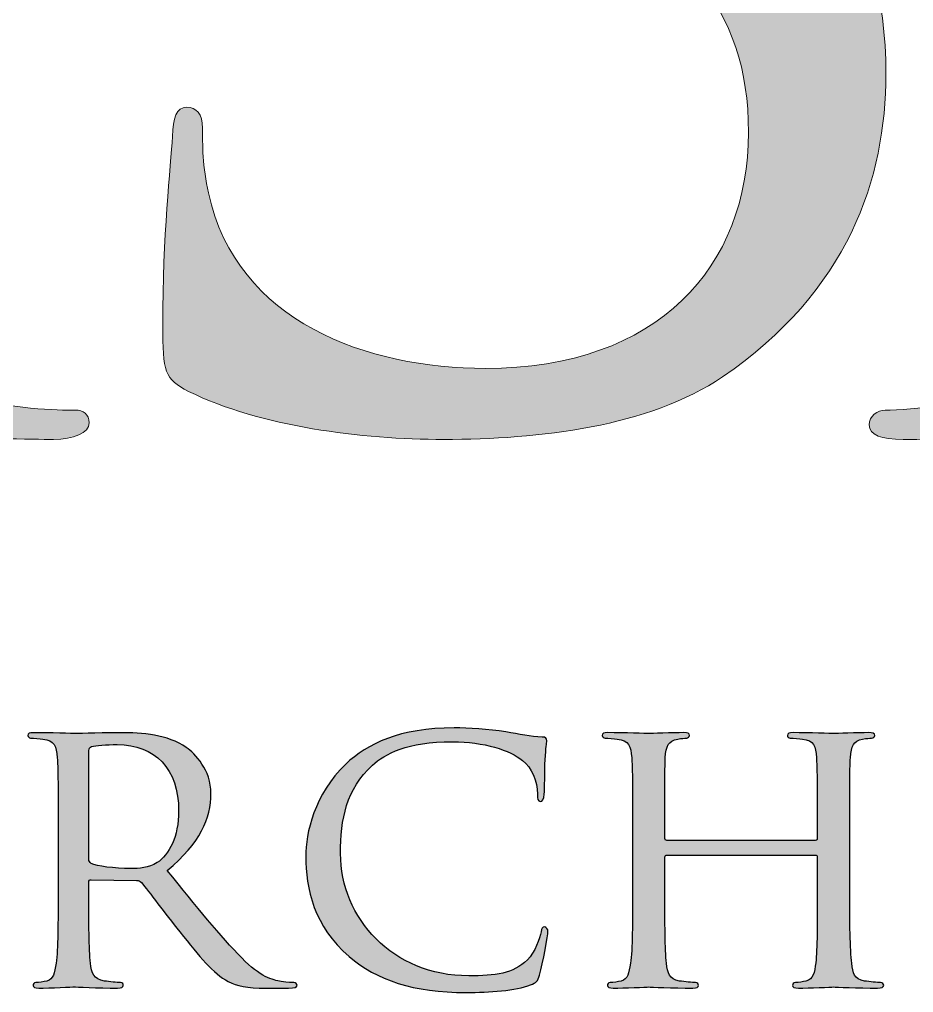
# Model space of a CAD drawing. Header units: feet. Extents: x 0.21 to 4.79, y 0.56 to 1.94.
# Drawn here: x 3.205 to 3.841, y 0.558 to 1.25 of the extents above; entities that cross this region are included whole.
import ezdxf

# ---------------------------------------------------------------- set-up
doc = ezdxf.new("R2010")
doc.units = ezdxf.units.FT
doc.header["$MEASUREMENT"] = 0
doc.layers.add('Layer 2', color=7, linetype='Continuous')

# ---------------------------------------------------------------- blocks, each defined once
blk = doc.blocks.new('*U3')
at = {"true_color": 0xffffff}
h = blk.add_hatch(color=7, dxfattribs=at)
h.dxf.hatch_style = 2
edge = h.paths.add_edge_path()
edge.add_spline(control_points=[(3.32557, 0.98547), (3.30859, 0.99441), (3.30718, 0.99882), (3.30718, 1.033), (3.30718, 1.09538), (3.31285, 1.14592), (3.31426, 1.16668), (3.31426, 1.18009), (3.31706, 1.18751), (3.32416, 1.18751), (3.33124, 1.18751), (3.3355, 1.18307), (3.3355, 1.17262), (3.3355, 1.16226), (3.3355, 1.14442), (3.33979, 1.12659), (3.35962, 1.03452), (3.45315, 1.0018), (3.53678, 1.0018), (3.66012, 1.0018), (3.7239, 1.07462), (3.7239, 1.16968), (3.7239, 1.26029), (3.67715, 1.30339), (3.56657, 1.38957), (3.56657, 1.38957), (3.50986, 1.43411), (3.50986, 1.43411), (3.37519, 1.53958), (3.33124, 1.61682), (3.33124, 1.70449), (3.33124, 1.85301), (3.44322, 1.94217), (3.60769, 1.94217), (3.65731, 1.94217), (3.70692, 1.93475), (3.73668, 1.9273), (3.76077, 1.92135), (3.77068, 1.92135), (3.7806, 1.92135), (3.79053, 1.92135), (3.79337, 1.91988), (3.79337, 1.91246), (3.79337, 1.90652), (3.78771, 1.86492), (3.78771, 1.77877), (3.78771, 1.75943), (3.7863, 1.75052), (3.77778, 1.75052), (3.76929, 1.75052), (3.76788, 1.75644), (3.76644, 1.76686), (3.76506, 1.78172), (3.7551, 1.8159), (3.74799, 1.82928), (3.73953, 1.84412), (3.69841, 1.89164), (3.58645, 1.89164), (3.4957, 1.89164), (3.42056, 1.84412), (3.42056, 1.75499), (3.42056, 1.67475), (3.45886, 1.62873), (3.58217, 1.54104), (3.58217, 1.54104), (3.61762, 1.5158), (3.61762, 1.5158), (3.76929, 1.40739), (3.82172, 1.3197), (3.82172, 1.21128), (3.82172, 1.13703), (3.79481, 1.05679), (3.7055, 0.99582), (3.65304, 0.96025), (3.57506, 0.95129), (3.50705, 0.95129), (3.44892, 0.95129), (3.37665, 0.96025), (3.32557, 0.98547)], knot_values=[0, 0, 0, 0, 1, 1, 1, 2, 2, 2, 3, 3, 3, 4, 4, 4, 5, 5, 5, 6, 6, 6, 7, 7, 7, 8, 8, 8, 9, 9, 9, 10, 10, 10, 11, 11, 11, 12, 12, 12, 13, 13, 13, 14, 14, 14, 15, 15, 15, 16, 16, 16, 17, 17, 17, 18, 18, 18, 19, 19, 19, 20, 20, 20, 21, 21, 21, 22, 22, 22, 23, 23, 23, 24, 24, 24, 25, 25, 25, 26, 26, 26, 26], degree=3, periodic=0)
h = blk.add_hatch(color=7, dxfattribs=at)
h.dxf.hatch_style = 2
edge = h.paths.add_edge_path()
edge.add_spline(control_points=[(3.10045, 1.11475), (3.10471, 1.07019), (3.1132, 1.00183), (3.16425, 0.98404), (3.19968, 0.97213), (3.23227, 0.97213), (3.24504, 0.97213), (3.25071, 0.97213), (3.25496, 0.96916), (3.25496, 0.9632), (3.25496, 0.9558), (3.24362, 0.95129), (3.22947, 0.95129), (3.20109, 0.95129), (3.06215, 0.95428), (3.01682, 0.95878), (2.98706, 0.96175), (2.98138, 0.96617), (2.98138, 0.97213), (2.98138, 0.97658), (2.98424, 0.98105), (2.9899, 0.9825), (2.99699, 0.98404), (2.99837, 1.00332), (2.99554, 1.02711), (2.99554, 1.02711), (2.93601, 1.66588), (2.93601, 1.66588), (2.93601, 1.66588), (2.93319, 1.66588), (2.93319, 1.66588), (2.93319, 1.66588), (2.63266, 1.02116), (2.63266, 1.02116), (2.60715, 0.96617), (2.60007, 0.95428), (2.58876, 0.95428), (2.57737, 0.95428), (2.57028, 0.96617), (2.5462, 1.01225), (2.51359, 1.07462), (2.43137, 1.23656), (2.4002, 1.30489), (2.36332, 1.38513), (2.26272, 1.59756), (2.24141, 1.64951), (2.24141, 1.64951), (2.23576, 1.64951), (2.23576, 1.64951), (2.23576, 1.64951), (2.18758, 1.07908), (2.18758, 1.07908), (2.18617, 1.05976), (2.18617, 1.036), (2.18617, 1.01522), (2.18617, 0.99588), (2.19751, 0.98404), (2.21592, 0.97953), (2.23717, 0.97362), (2.25563, 0.97213), (2.26413, 0.97213), (2.26834, 0.97213), (2.27403, 0.96768), (2.27403, 0.9632), (2.27403, 0.95428), (2.26552, 0.95129), (2.25137, 0.95129), (2.20459, 0.95129), (2.14505, 0.9558), (2.13512, 0.9558), (2.12378, 0.9558), (2.06425, 0.95129), (2.03023, 0.95129), (2.01747, 0.95129), (2.00895, 0.95428), (2.00895, 0.9632), (2.00895, 0.96768), (2.01465, 0.97213), (2.02174, 0.97213), (2.03163, 0.97213), (2.04015, 0.97362), (2.05857, 0.97658), (2.09969, 0.98404), (2.1011, 1.03007), (2.10677, 1.07762), (2.10677, 1.07762), (2.19751, 1.90206), (2.19751, 1.90206), (2.19895, 1.91543), (2.20459, 1.92436), (2.21164, 1.92436), (2.22019, 1.92436), (2.23012, 1.91991), (2.23717, 1.90504), (2.23717, 1.90504), (2.61424, 1.1207), (2.61424, 1.1207), (2.61424, 1.1207), (2.97713, 1.90356), (2.97713, 1.90356), (2.98283, 1.91543), (2.9885, 1.92436), (2.99699, 1.92436), (3.00548, 1.92436), (3.01259, 1.91397), (3.01542, 1.8902), (3.01542, 1.8902), (3.10045, 1.11475), (3.10045, 1.11475)], knot_values=[0, 0, 0, 0, 1, 1, 1, 2, 2, 2, 3, 3, 3, 4, 4, 4, 5, 5, 5, 6, 6, 6, 7, 7, 7, 8, 8, 8, 9, 9, 9, 10, 10, 10, 11, 11, 11, 12, 12, 12, 13, 13, 13, 14, 14, 14, 15, 15, 15, 16, 16, 16, 17, 17, 17, 18, 18, 18, 19, 19, 19, 20, 20, 20, 21, 21, 21, 22, 22, 22, 23, 23, 23, 24, 24, 24, 25, 25, 25, 26, 26, 26, 27, 27, 27, 28, 28, 28, 29, 29, 29, 30, 30, 30, 31, 31, 31, 32, 32, 32, 33, 33, 33, 34, 34, 34, 35, 35, 35, 36, 36, 36, 36], degree=3, periodic=0)
h = blk.add_hatch(color=7, dxfattribs=at)
h.dxf.hatch_style = 2
edge = h.paths.add_edge_path()
edge.add_spline(control_points=[(4.25636, 1.88131), (4.27197, 1.92287), (4.27766, 1.9303), (4.28616, 1.9303), (4.2989, 1.9303), (4.30315, 1.91247), (4.31592, 1.88425), (4.3386, 1.83078), (4.53845, 1.30934), (4.61502, 1.11774), (4.66037, 1.00483), (4.69439, 0.98846), (4.72133, 0.97953), (4.73973, 0.97359), (4.75819, 0.97213), (4.77094, 0.97213), (4.77802, 0.97213), (4.78654, 0.96916), (4.78654, 0.96174), (4.78654, 0.95428), (4.77235, 0.95129), (4.75819, 0.95129), (4.73973, 0.95129), (4.64764, 0.95129), (4.56113, 0.95428), (4.53703, 0.9558), (4.5172, 0.9558), (4.5172, 0.9632), (4.5172, 0.96916), (4.52005, 0.96916), (4.52572, 0.97213), (4.5328, 0.97511), (4.54557, 0.98549), (4.53703, 1.00629), (4.53703, 1.00629), (4.42508, 1.29598), (4.42508, 1.29598), (4.42225, 1.30192), (4.42079, 1.30339), (4.41374, 1.30339), (4.41374, 1.30339), (4.12598, 1.30339), (4.12598, 1.30339), (4.12031, 1.30339), (4.11605, 1.30042), (4.11317, 1.293), (4.11317, 1.293), (4.04236, 1.09097), (4.04236, 1.09097), (4.03098, 1.05976), (4.02393, 1.02859), (4.02393, 1.00629), (4.02393, 0.98104), (4.04517, 0.97213), (4.06645, 0.97213), (4.06645, 0.97213), (4.07777, 0.97213), (4.07777, 0.97213), (4.0877, 0.97213), (4.09052, 0.96767), (4.09052, 0.96174), (4.09052, 0.95428), (4.08342, 0.95129), (4.07213, 0.95129), (4.04236, 0.95129), (3.9743, 0.9558), (3.96012, 0.9558), (3.94737, 0.9558), (3.88501, 0.95129), (3.83396, 0.95129), (3.81839, 0.95129), (3.80987, 0.95428), (3.80987, 0.96174), (3.80987, 0.96767), (3.81554, 0.97213), (3.82121, 0.97213), (3.82972, 0.97213), (3.84814, 0.97359), (3.85807, 0.97511), (3.91477, 0.9825), (3.93886, 1.02713), (3.96292, 1.09097), (3.96292, 1.09097), (4.25636, 1.88131), (4.25636, 1.88131)], knot_values=[0, 0, 0, 0, 1, 1, 1, 2, 2, 2, 3, 3, 3, 4, 4, 4, 5, 5, 5, 6, 6, 6, 7, 7, 7, 8, 8, 8, 9, 9, 9, 10, 10, 10, 11, 11, 11, 12, 12, 12, 13, 13, 13, 14, 14, 14, 15, 15, 15, 16, 16, 16, 17, 17, 17, 18, 18, 18, 19, 19, 19, 20, 20, 20, 21, 21, 21, 22, 22, 22, 23, 23, 23, 24, 24, 24, 25, 25, 25, 26, 26, 26, 27, 27, 27, 28, 28, 28, 28], degree=3, periodic=0)
edge = h.paths.add_edge_path()
edge.add_spline(control_points=[(4.39529, 1.3554), (4.40097, 1.3554), (4.40097, 1.35838), (4.39955, 1.36432), (4.39955, 1.36432), (4.27623, 1.71045), (4.27623, 1.71045), (4.26913, 1.72975), (4.26203, 1.72975), (4.25496, 1.71045), (4.25496, 1.71045), (4.13871, 1.36432), (4.13871, 1.36432), (4.13729, 1.35838), (4.13871, 1.3554), (4.14296, 1.3554), (4.14296, 1.3554), (4.39529, 1.3554), (4.39529, 1.3554)], knot_values=[0, 0, 0, 0, 1, 1, 1, 2, 2, 2, 3, 3, 3, 4, 4, 4, 5, 5, 5, 6, 6, 6, 6], degree=3, periodic=0)
h = blk.add_hatch(color=7, dxfattribs=at)
h.dxf.hatch_style = 2
edge = h.paths.add_edge_path()
edge.add_spline(control_points=[(3.23277, 0.67318), (3.23277, 0.71048), (3.23277, 0.71727), (3.23221, 0.72488), (3.23163, 0.73309), (3.2302, 0.73705), (3.22186, 0.73816), (3.21985, 0.73844), (3.21554, 0.73874), (3.21322, 0.73874), (3.21235, 0.73874), (3.21121, 0.73987), (3.21121, 0.74074), (3.21121, 0.74212), (3.21235, 0.74269), (3.21524, 0.74269), (3.22675, 0.74269), (3.24373, 0.74212), (3.24514, 0.74212), (3.24775, 0.74212), (3.26903, 0.74269), (3.2768, 0.74269), (3.29291, 0.74269), (3.31074, 0.74128), (3.32397, 0.73223), (3.3303, 0.72772), (3.34152, 0.71613), (3.34152, 0.69945), (3.34152, 0.68165), (3.33404, 0.6644), (3.31047, 0.64463), (3.33116, 0.61921), (3.34871, 0.59741), (3.36339, 0.58244), (3.3769, 0.56886), (3.38525, 0.56661), (3.39157, 0.5658), (3.39648, 0.56491), (3.39906, 0.56491), (3.4005, 0.56491), (3.40194, 0.56491), (3.40279, 0.56379), (3.40279, 0.56295), (3.40279, 0.56152), (3.40137, 0.56097), (3.39676, 0.56097), (3.39676, 0.56097), (3.38094, 0.56097), (3.38094, 0.56097), (3.36654, 0.56097), (3.36023, 0.56238), (3.35388, 0.5658), (3.34296, 0.57141), (3.33375, 0.58301), (3.31936, 0.6011), (3.30873, 0.61409), (3.2975, 0.62965), (3.29205, 0.63614), (3.29089, 0.63727), (3.29031, 0.63756), (3.2886, 0.63756), (3.2886, 0.63756), (3.25638, 0.63812), (3.25638, 0.63812), (3.25521, 0.63812), (3.25464, 0.63756), (3.25464, 0.63614), (3.25464, 0.63614), (3.25464, 0.63049), (3.25464, 0.63049), (3.25464, 0.6073), (3.25464, 0.58866), (3.25578, 0.57879), (3.25666, 0.57171), (3.25808, 0.56719), (3.26586, 0.56604), (3.26931, 0.56548), (3.27479, 0.56491), (3.27707, 0.56491), (3.27881, 0.56491), (3.27911, 0.56379), (3.27911, 0.56295), (3.27911, 0.56183), (3.27794, 0.56097), (3.27507, 0.56097), (3.26124, 0.56097), (3.24514, 0.56183), (3.24401, 0.56183), (3.24373, 0.56183), (3.22675, 0.56097), (3.21897, 0.56097), (3.21636, 0.56097), (3.21495, 0.56152), (3.21495, 0.56295), (3.21495, 0.56379), (3.21554, 0.56491), (3.21693, 0.56491), (3.21927, 0.56491), (3.22244, 0.56548), (3.22473, 0.56604), (3.22961, 0.56719), (3.2302, 0.57171), (3.23134, 0.57879), (3.23277, 0.58866), (3.23277, 0.6076), (3.23277, 0.63078), (3.23277, 0.63078), (3.23277, 0.67318), (3.23277, 0.67318)], knot_values=[0, 0, 0, 0, 1, 1, 1, 2, 2, 2, 3, 3, 3, 4, 4, 4, 5, 5, 5, 6, 6, 6, 7, 7, 7, 8, 8, 8, 9, 9, 9, 10, 10, 10, 11, 11, 11, 12, 12, 12, 13, 13, 13, 14, 14, 14, 15, 15, 15, 16, 16, 16, 17, 17, 17, 18, 18, 18, 19, 19, 19, 20, 20, 20, 21, 21, 21, 22, 22, 22, 23, 23, 23, 24, 24, 24, 25, 25, 25, 26, 26, 26, 27, 27, 27, 28, 28, 28, 29, 29, 29, 30, 30, 30, 31, 31, 31, 32, 32, 32, 33, 33, 33, 34, 34, 34, 35, 35, 35, 36, 36, 36, 36], degree=3, periodic=0)
edge = h.paths.add_edge_path()
edge.add_spline(control_points=[(3.25464, 0.65281), (3.25464, 0.65138), (3.25521, 0.65055), (3.25638, 0.64973), (3.26009, 0.64773), (3.27306, 0.64604), (3.28427, 0.64604), (3.29031, 0.64604), (3.29723, 0.64633), (3.30328, 0.65027), (3.31189, 0.65591), (3.31852, 0.66863), (3.31852, 0.68701), (3.31852, 0.71697), (3.30182, 0.73423), (3.27479, 0.73423), (3.26729, 0.73423), (3.25925, 0.73336), (3.25666, 0.7328), (3.25551, 0.73223), (3.25464, 0.73138), (3.25464, 0.72997), (3.25464, 0.72997), (3.25464, 0.65281), (3.25464, 0.65281)], knot_values=[0, 0, 0, 0, 1, 1, 1, 2, 2, 2, 3, 3, 3, 4, 4, 4, 5, 5, 5, 6, 6, 6, 7, 7, 7, 8, 8, 8, 8], degree=3, periodic=0)
h = blk.add_hatch(color=7, dxfattribs=at)
h.dxf.hatch_style = 2
edge = h.paths.add_edge_path()
edge.add_spline(control_points=[(3.43975, 0.58359), (3.415, 0.60448), (3.40895, 0.6319), (3.40895, 0.6548), (3.40895, 0.67091), (3.415, 0.69888), (3.43743, 0.72036), (3.45268, 0.73477), (3.47571, 0.74609), (3.51453, 0.74609), (3.5246, 0.74609), (3.53898, 0.74524), (3.55135, 0.74327), (3.56087, 0.74156), (3.5689, 0.73987), (3.57724, 0.73958), (3.57983, 0.73958), (3.5804, 0.73846), (3.5804, 0.73705), (3.5804, 0.73507), (3.57983, 0.73225), (3.57926, 0.72347), (3.57898, 0.71556), (3.57898, 0.70227), (3.57869, 0.69888), (3.5784, 0.69522), (3.57724, 0.69379), (3.57579, 0.69379), (3.57408, 0.69379), (3.5738, 0.69549), (3.5738, 0.69888), (3.5738, 0.70824), (3.56977, 0.71781), (3.56315, 0.72291), (3.55423, 0.73027), (3.53582, 0.73621), (3.51337, 0.73621), (3.48087, 0.73621), (3.46533, 0.72772), (3.45643, 0.71952), (3.43772, 0.70257), (3.4337, 0.68108), (3.4337, 0.65677), (3.4337, 0.61072), (3.47081, 0.56973), (3.52489, 0.56973), (3.54386, 0.56973), (3.55653, 0.57114), (3.5666, 0.58104), (3.57208, 0.5864), (3.57552, 0.59658), (3.57636, 0.6011), (3.57696, 0.60364), (3.57724, 0.60448), (3.57898, 0.60448), (3.58013, 0.60448), (3.58127, 0.60277), (3.58127, 0.6011), (3.58127, 0.59941), (3.57781, 0.57849), (3.57522, 0.57027), (3.5738, 0.56577), (3.57322, 0.56491), (3.5689, 0.56322), (3.55857, 0.55926), (3.53958, 0.55785), (3.52317, 0.55785), (3.48517, 0.55785), (3.45958, 0.56661), (3.43975, 0.58359)], knot_values=[0, 0, 0, 0, 1, 1, 1, 2, 2, 2, 3, 3, 3, 4, 4, 4, 5, 5, 5, 6, 6, 6, 7, 7, 7, 8, 8, 8, 9, 9, 9, 10, 10, 10, 11, 11, 11, 12, 12, 12, 13, 13, 13, 14, 14, 14, 15, 15, 15, 16, 16, 16, 17, 17, 17, 18, 18, 18, 19, 19, 19, 20, 20, 20, 21, 21, 21, 22, 22, 22, 23, 23, 23, 23], degree=3, periodic=0)
h = blk.add_hatch(color=7, dxfattribs=at)
h.dxf.hatch_style = 2
edge = h.paths.add_edge_path()
edge.add_spline(control_points=[(3.79591, 0.63076), (3.79591, 0.6076), (3.79621, 0.58866), (3.79736, 0.57876), (3.79823, 0.57171), (3.7988, 0.56719), (3.80656, 0.56604), (3.81, 0.56548), (3.81576, 0.56491), (3.81778, 0.56491), (3.8195, 0.56491), (3.8201, 0.56378), (3.8201, 0.56295), (3.8201, 0.56181), (3.81866, 0.56097), (3.81576, 0.56097), (3.80196, 0.56097), (3.78583, 0.56181), (3.7844, 0.56181), (3.78324, 0.56181), (3.76685, 0.56097), (3.75939, 0.56097), (3.75651, 0.56097), (3.75534, 0.56154), (3.75534, 0.56295), (3.75534, 0.56378), (3.75594, 0.56491), (3.75737, 0.56491), (3.75968, 0.56491), (3.76253, 0.56548), (3.76484, 0.56604), (3.77002, 0.56719), (3.7709, 0.57198), (3.77176, 0.57906), (3.77289, 0.58895), (3.77289, 0.60703), (3.77289, 0.63022), (3.77289, 0.63022), (3.77289, 0.65423), (3.77289, 0.65423), (3.77289, 0.65537), (3.77232, 0.65564), (3.77146, 0.65564), (3.77146, 0.65564), (3.66589, 0.65564), (3.66589, 0.65564), (3.66504, 0.65564), (3.66444, 0.65537), (3.66444, 0.65423), (3.66444, 0.65423), (3.66444, 0.63022), (3.66444, 0.63022), (3.66444, 0.60703), (3.66444, 0.58866), (3.66561, 0.57876), (3.66646, 0.57171), (3.66734, 0.56719), (3.67479, 0.56604), (3.67855, 0.56548), (3.68401, 0.56491), (3.68631, 0.56491), (3.68774, 0.56491), (3.68833, 0.56378), (3.68833, 0.56295), (3.68833, 0.56181), (3.68717, 0.56097), (3.68431, 0.56097), (3.67019, 0.56097), (3.65409, 0.56181), (3.65294, 0.56181), (3.6515, 0.56181), (3.63539, 0.56097), (3.62762, 0.56097), (3.62503, 0.56097), (3.6236, 0.56154), (3.6236, 0.56295), (3.6236, 0.56378), (3.62419, 0.56491), (3.6256, 0.56491), (3.6279, 0.56491), (3.63108, 0.56548), (3.63338, 0.56604), (3.63827, 0.56719), (3.63883, 0.57171), (3.64, 0.57876), (3.64144, 0.58866), (3.64144, 0.6076), (3.64144, 0.63076), (3.64144, 0.63076), (3.64144, 0.67318), (3.64144, 0.67318), (3.64144, 0.71048), (3.64144, 0.71724), (3.64084, 0.72489), (3.64029, 0.73309), (3.63883, 0.73705), (3.63049, 0.73816), (3.6285, 0.73846), (3.62419, 0.73873), (3.62187, 0.73873), (3.62101, 0.73873), (3.61985, 0.73987), (3.61985, 0.74074), (3.61985, 0.74212), (3.62101, 0.7427), (3.62389, 0.7427), (3.63539, 0.7427), (3.6515, 0.74212), (3.65294, 0.74212), (3.65409, 0.74212), (3.67019, 0.7427), (3.67798, 0.7427), (3.68085, 0.7427), (3.68199, 0.74212), (3.68199, 0.74074), (3.68199, 0.73987), (3.68085, 0.73873), (3.67997, 0.73873), (3.67828, 0.73873), (3.67654, 0.73873), (3.67367, 0.73816), (3.66675, 0.73675), (3.66531, 0.73336), (3.66473, 0.72489), (3.66444, 0.71724), (3.66444, 0.70991), (3.66444, 0.67259), (3.66444, 0.67259), (3.66444, 0.66751), (3.66444, 0.66751), (3.66444, 0.66611), (3.66504, 0.66611), (3.66589, 0.66611), (3.66589, 0.66611), (3.77146, 0.66611), (3.77146, 0.66611), (3.77232, 0.66611), (3.77289, 0.66611), (3.77289, 0.66751), (3.77289, 0.66751), (3.77289, 0.67259), (3.77289, 0.67259), (3.77289, 0.70991), (3.77261, 0.71724), (3.77232, 0.72489), (3.77176, 0.73309), (3.77059, 0.73705), (3.76226, 0.73816), (3.76025, 0.73846), (3.75594, 0.73873), (3.75361, 0.73873), (3.75248, 0.73873), (3.7516, 0.73987), (3.7516, 0.74074), (3.7516, 0.74212), (3.75275, 0.7427), (3.75564, 0.7427), (3.76685, 0.7427), (3.78324, 0.74212), (3.7844, 0.74212), (3.78583, 0.74212), (3.80196, 0.7427), (3.80943, 0.7427), (3.81231, 0.7427), (3.81375, 0.74212), (3.81375, 0.74074), (3.81375, 0.73987), (3.81261, 0.73873), (3.81144, 0.73873), (3.80971, 0.73873), (3.8083, 0.73873), (3.80511, 0.73816), (3.7985, 0.73675), (3.79707, 0.73336), (3.79647, 0.72489), (3.79591, 0.71724), (3.79591, 0.71048), (3.79591, 0.67318), (3.79591, 0.67318), (3.79591, 0.63076), (3.79591, 0.63076)], knot_values=[0, 0, 0, 0, 1, 1, 1, 2, 2, 2, 3, 3, 3, 4, 4, 4, 5, 5, 5, 6, 6, 6, 7, 7, 7, 8, 8, 8, 9, 9, 9, 10, 10, 10, 11, 11, 11, 12, 12, 12, 13, 13, 13, 14, 14, 14, 15, 15, 15, 16, 16, 16, 17, 17, 17, 18, 18, 18, 19, 19, 19, 20, 20, 20, 21, 21, 21, 22, 22, 22, 23, 23, 23, 24, 24, 24, 25, 25, 25, 26, 26, 26, 27, 27, 27, 28, 28, 28, 29, 29, 29, 30, 30, 30, 31, 31, 31, 32, 32, 32, 33, 33, 33, 34, 34, 34, 35, 35, 35, 36, 36, 36, 37, 37, 37, 38, 38, 38, 39, 39, 39, 40, 40, 40, 41, 41, 41, 42, 42, 42, 43, 43, 43, 44, 44, 44, 45, 45, 45, 46, 46, 46, 47, 47, 47, 48, 48, 48, 49, 49, 49, 50, 50, 50, 51, 51, 51, 52, 52, 52, 53, 53, 53, 54, 54, 54, 55, 55, 55, 56, 56, 56, 57, 57, 57, 58, 58, 58, 59, 59, 59, 60, 60, 60, 60], degree=3, periodic=0)
at = {"lineweight": 0}
for points, knots in [([(3.32557, 0.98547), (3.30859, 0.99441), (3.30718, 0.99882), (3.30718, 1.033), (3.30718, 1.09538), (3.31285, 1.14592), (3.31426, 1.16668), (3.31426, 1.18009), (3.31706, 1.18751), (3.32416, 1.18751), (3.33124, 1.18751), (3.3355, 1.18307), (3.3355, 1.17262), (3.3355, 1.16226), (3.3355, 1.14442), (3.33979, 1.12659), (3.35962, 1.03452), (3.45315, 1.0018), (3.53678, 1.0018), (3.66012, 1.0018), (3.7239, 1.07462), (3.7239, 1.16968), (3.7239, 1.26029), (3.67715, 1.30339), (3.56657, 1.38957), (3.56657, 1.38957), (3.50986, 1.43411), (3.50986, 1.43411), (3.37519, 1.53958), (3.33124, 1.61682), (3.33124, 1.70449), (3.33124, 1.85301), (3.44322, 1.94217), (3.60769, 1.94217), (3.65731, 1.94217), (3.70692, 1.93475), (3.73668, 1.9273), (3.76077, 1.92135), (3.77068, 1.92135), (3.7806, 1.92135), (3.79053, 1.92135), (3.79337, 1.91988), (3.79337, 1.91246), (3.79337, 1.90652), (3.78771, 1.86492), (3.78771, 1.77877), (3.78771, 1.75943), (3.7863, 1.75052), (3.77778, 1.75052), (3.76929, 1.75052), (3.76788, 1.75644), (3.76644, 1.76686), (3.76506, 1.78172), (3.7551, 1.8159), (3.74799, 1.82928), (3.73953, 1.84412), (3.69841, 1.89164), (3.58645, 1.89164), (3.4957, 1.89164), (3.42056, 1.84412), (3.42056, 1.75499), (3.42056, 1.67475), (3.45886, 1.62873), (3.58217, 1.54104), (3.58217, 1.54104), (3.61762, 1.5158), (3.61762, 1.5158), (3.76929, 1.40739), (3.82172, 1.3197), (3.82172, 1.21128), (3.82172, 1.13703), (3.79481, 1.05679), (3.7055, 0.99582), (3.65304, 0.96025), (3.57506, 0.95129), (3.50705, 0.95129), (3.44892, 0.95129), (3.37665, 0.96025), (3.32557, 0.98547)], [0, 0, 0, 0, 1, 1, 1, 2, 2, 2, 3, 3, 3, 4, 4, 4, 5, 5, 5, 6, 6, 6, 7, 7, 7, 8, 8, 8, 9, 9, 9, 10, 10, 10, 11, 11, 11, 12, 12, 12, 13, 13, 13, 14, 14, 14, 15, 15, 15, 16, 16, 16, 17, 17, 17, 18, 18, 18, 19, 19, 19, 20, 20, 20, 21, 21, 21, 22, 22, 22, 23, 23, 23, 24, 24, 24, 25, 25, 25, 26, 26, 26, 26]), ([(3.10045, 1.11475), (3.10471, 1.07019), (3.1132, 1.00183), (3.16425, 0.98404), (3.19968, 0.97213), (3.23227, 0.97213), (3.24504, 0.97213), (3.25071, 0.97213), (3.25496, 0.96916), (3.25496, 0.9632), (3.25496, 0.9558), (3.24362, 0.95129), (3.22947, 0.95129), (3.20109, 0.95129), (3.06215, 0.95428), (3.01682, 0.95878), (2.98706, 0.96175), (2.98138, 0.96617), (2.98138, 0.97213), (2.98138, 0.97658), (2.98424, 0.98105), (2.9899, 0.9825), (2.99699, 0.98404), (2.99837, 1.00332), (2.99554, 1.02711), (2.99554, 1.02711), (2.93601, 1.66588), (2.93601, 1.66588), (2.93601, 1.66588), (2.93319, 1.66588), (2.93319, 1.66588), (2.93319, 1.66588), (2.63266, 1.02116), (2.63266, 1.02116), (2.60715, 0.96617), (2.60007, 0.95428), (2.58876, 0.95428), (2.57737, 0.95428), (2.57028, 0.96617), (2.5462, 1.01225), (2.51359, 1.07462), (2.43137, 1.23656), (2.4002, 1.30489), (2.36332, 1.38513), (2.26272, 1.59756), (2.24141, 1.64951), (2.24141, 1.64951), (2.23576, 1.64951), (2.23576, 1.64951), (2.23576, 1.64951), (2.18758, 1.07908), (2.18758, 1.07908), (2.18617, 1.05976), (2.18617, 1.036), (2.18617, 1.01522), (2.18617, 0.99588), (2.19751, 0.98404), (2.21592, 0.97953), (2.23717, 0.97362), (2.25563, 0.97213), (2.26413, 0.97213), (2.26834, 0.97213), (2.27403, 0.96768), (2.27403, 0.9632), (2.27403, 0.95428), (2.26552, 0.95129), (2.25137, 0.95129), (2.20459, 0.95129), (2.14505, 0.9558), (2.13512, 0.9558), (2.12378, 0.9558), (2.06425, 0.95129), (2.03023, 0.95129), (2.01747, 0.95129), (2.00895, 0.95428), (2.00895, 0.9632), (2.00895, 0.96768), (2.01465, 0.97213), (2.02174, 0.97213), (2.03163, 0.97213), (2.04015, 0.97362), (2.05857, 0.97658), (2.09969, 0.98404), (2.1011, 1.03007), (2.10677, 1.07762), (2.10677, 1.07762), (2.19751, 1.90206), (2.19751, 1.90206), (2.19895, 1.91543), (2.20459, 1.92436), (2.21164, 1.92436), (2.22019, 1.92436), (2.23012, 1.91991), (2.23717, 1.90504), (2.23717, 1.90504), (2.61424, 1.1207), (2.61424, 1.1207), (2.61424, 1.1207), (2.97713, 1.90356), (2.97713, 1.90356), (2.98283, 1.91543), (2.9885, 1.92436), (2.99699, 1.92436), (3.00548, 1.92436), (3.01259, 1.91397), (3.01542, 1.8902), (3.01542, 1.8902), (3.10045, 1.11475), (3.10045, 1.11475)], [0, 0, 0, 0, 1, 1, 1, 2, 2, 2, 3, 3, 3, 4, 4, 4, 5, 5, 5, 6, 6, 6, 7, 7, 7, 8, 8, 8, 9, 9, 9, 10, 10, 10, 11, 11, 11, 12, 12, 12, 13, 13, 13, 14, 14, 14, 15, 15, 15, 16, 16, 16, 17, 17, 17, 18, 18, 18, 19, 19, 19, 20, 20, 20, 21, 21, 21, 22, 22, 22, 23, 23, 23, 24, 24, 24, 25, 25, 25, 26, 26, 26, 27, 27, 27, 28, 28, 28, 29, 29, 29, 30, 30, 30, 31, 31, 31, 32, 32, 32, 33, 33, 33, 34, 34, 34, 35, 35, 35, 36, 36, 36, 36]), ([(4.25636, 1.88131), (4.27197, 1.92287), (4.27766, 1.9303), (4.28616, 1.9303), (4.2989, 1.9303), (4.30315, 1.91247), (4.31592, 1.88425), (4.3386, 1.83078), (4.53845, 1.30934), (4.61502, 1.11774), (4.66037, 1.00483), (4.69439, 0.98846), (4.72133, 0.97953), (4.73973, 0.97359), (4.75819, 0.97213), (4.77094, 0.97213), (4.77802, 0.97213), (4.78654, 0.96916), (4.78654, 0.96174), (4.78654, 0.95428), (4.77235, 0.95129), (4.75819, 0.95129), (4.73973, 0.95129), (4.64764, 0.95129), (4.56113, 0.95428), (4.53703, 0.9558), (4.5172, 0.9558), (4.5172, 0.9632), (4.5172, 0.96916), (4.52005, 0.96916), (4.52572, 0.97213), (4.5328, 0.97511), (4.54557, 0.98549), (4.53703, 1.00629), (4.53703, 1.00629), (4.42508, 1.29598), (4.42508, 1.29598), (4.42225, 1.30192), (4.42079, 1.30339), (4.41374, 1.30339), (4.41374, 1.30339), (4.12598, 1.30339), (4.12598, 1.30339), (4.12031, 1.30339), (4.11605, 1.30042), (4.11317, 1.293), (4.11317, 1.293), (4.04236, 1.09097), (4.04236, 1.09097), (4.03098, 1.05976), (4.02393, 1.02859), (4.02393, 1.00629), (4.02393, 0.98104), (4.04517, 0.97213), (4.06645, 0.97213), (4.06645, 0.97213), (4.07777, 0.97213), (4.07777, 0.97213), (4.0877, 0.97213), (4.09052, 0.96767), (4.09052, 0.96174), (4.09052, 0.95428), (4.08342, 0.95129), (4.07213, 0.95129), (4.04236, 0.95129), (3.9743, 0.9558), (3.96012, 0.9558), (3.94737, 0.9558), (3.88501, 0.95129), (3.83396, 0.95129), (3.81839, 0.95129), (3.80987, 0.95428), (3.80987, 0.96174), (3.80987, 0.96767), (3.81554, 0.97213), (3.82121, 0.97213), (3.82972, 0.97213), (3.84814, 0.97359), (3.85807, 0.97511), (3.91477, 0.9825), (3.93886, 1.02713), (3.96292, 1.09097), (3.96292, 1.09097), (4.25636, 1.88131), (4.25636, 1.88131)], [0, 0, 0, 0, 1, 1, 1, 2, 2, 2, 3, 3, 3, 4, 4, 4, 5, 5, 5, 6, 6, 6, 7, 7, 7, 8, 8, 8, 9, 9, 9, 10, 10, 10, 11, 11, 11, 12, 12, 12, 13, 13, 13, 14, 14, 14, 15, 15, 15, 16, 16, 16, 17, 17, 17, 18, 18, 18, 19, 19, 19, 20, 20, 20, 21, 21, 21, 22, 22, 22, 23, 23, 23, 24, 24, 24, 25, 25, 25, 26, 26, 26, 27, 27, 27, 28, 28, 28, 28])]:
    blk.add_open_spline(points, degree=3, knots=knots, dxfattribs=at)
for points, knots in [([(3.23277, 0.67318), (3.23277, 0.71048), (3.23277, 0.71727), (3.23221, 0.72488), (3.23163, 0.73309), (3.2302, 0.73705), (3.22186, 0.73816), (3.21985, 0.73844), (3.21554, 0.73874), (3.21322, 0.73874), (3.21235, 0.73874), (3.21121, 0.73987), (3.21121, 0.74074), (3.21121, 0.74212), (3.21235, 0.74269), (3.21524, 0.74269), (3.22675, 0.74269), (3.24373, 0.74212), (3.24514, 0.74212), (3.24775, 0.74212), (3.26903, 0.74269), (3.2768, 0.74269), (3.29291, 0.74269), (3.31074, 0.74128), (3.32397, 0.73223), (3.3303, 0.72772), (3.34152, 0.71613), (3.34152, 0.69945), (3.34152, 0.68165), (3.33404, 0.6644), (3.31047, 0.64463), (3.33116, 0.61921), (3.34871, 0.59741), (3.36339, 0.58244), (3.3769, 0.56886), (3.38525, 0.56661), (3.39157, 0.5658), (3.39648, 0.56491), (3.39906, 0.56491), (3.4005, 0.56491), (3.40194, 0.56491), (3.40279, 0.56379), (3.40279, 0.56295), (3.40279, 0.56152), (3.40137, 0.56097), (3.39676, 0.56097), (3.39676, 0.56097), (3.38094, 0.56097), (3.38094, 0.56097), (3.36654, 0.56097), (3.36023, 0.56238), (3.35388, 0.5658), (3.34296, 0.57141), (3.33375, 0.58301), (3.31936, 0.6011), (3.30873, 0.61409), (3.2975, 0.62965), (3.29205, 0.63614), (3.29089, 0.63727), (3.29031, 0.63756), (3.2886, 0.63756), (3.2886, 0.63756), (3.25638, 0.63812), (3.25638, 0.63812), (3.25521, 0.63812), (3.25464, 0.63756), (3.25464, 0.63614), (3.25464, 0.63614), (3.25464, 0.63049), (3.25464, 0.63049), (3.25464, 0.6073), (3.25464, 0.58866), (3.25578, 0.57879), (3.25666, 0.57171), (3.25808, 0.56719), (3.26586, 0.56604), (3.26931, 0.56548), (3.27479, 0.56491), (3.27707, 0.56491), (3.27881, 0.56491), (3.27911, 0.56379), (3.27911, 0.56295), (3.27911, 0.56183), (3.27794, 0.56097), (3.27507, 0.56097), (3.26124, 0.56097), (3.24514, 0.56183), (3.24401, 0.56183), (3.24373, 0.56183), (3.22675, 0.56097), (3.21897, 0.56097), (3.21636, 0.56097), (3.21495, 0.56152), (3.21495, 0.56295), (3.21495, 0.56379), (3.21554, 0.56491), (3.21693, 0.56491), (3.21927, 0.56491), (3.22244, 0.56548), (3.22473, 0.56604), (3.22961, 0.56719), (3.2302, 0.57171), (3.23134, 0.57879), (3.23277, 0.58866), (3.23277, 0.6076), (3.23277, 0.63078), (3.23277, 0.63078), (3.23277, 0.67318), (3.23277, 0.67318)], [0, 0, 0, 0, 1, 1, 1, 2, 2, 2, 3, 3, 3, 4, 4, 4, 5, 5, 5, 6, 6, 6, 7, 7, 7, 8, 8, 8, 9, 9, 9, 10, 10, 10, 11, 11, 11, 12, 12, 12, 13, 13, 13, 14, 14, 14, 15, 15, 15, 16, 16, 16, 17, 17, 17, 18, 18, 18, 19, 19, 19, 20, 20, 20, 21, 21, 21, 22, 22, 22, 23, 23, 23, 24, 24, 24, 25, 25, 25, 26, 26, 26, 27, 27, 27, 28, 28, 28, 29, 29, 29, 30, 30, 30, 31, 31, 31, 32, 32, 32, 33, 33, 33, 34, 34, 34, 35, 35, 35, 36, 36, 36, 36]), ([(3.43975, 0.58359), (3.415, 0.60448), (3.40895, 0.6319), (3.40895, 0.6548), (3.40895, 0.67091), (3.415, 0.69888), (3.43743, 0.72036), (3.45268, 0.73477), (3.47571, 0.74609), (3.51453, 0.74609), (3.5246, 0.74609), (3.53898, 0.74524), (3.55135, 0.74327), (3.56087, 0.74156), (3.5689, 0.73987), (3.57724, 0.73958), (3.57983, 0.73958), (3.5804, 0.73846), (3.5804, 0.73705), (3.5804, 0.73507), (3.57983, 0.73225), (3.57926, 0.72347), (3.57898, 0.71556), (3.57898, 0.70227), (3.57869, 0.69888), (3.5784, 0.69522), (3.57724, 0.69379), (3.57579, 0.69379), (3.57408, 0.69379), (3.5738, 0.69549), (3.5738, 0.69888), (3.5738, 0.70824), (3.56977, 0.71781), (3.56315, 0.72291), (3.55423, 0.73027), (3.53582, 0.73621), (3.51337, 0.73621), (3.48087, 0.73621), (3.46533, 0.72772), (3.45643, 0.71952), (3.43772, 0.70257), (3.4337, 0.68108), (3.4337, 0.65677), (3.4337, 0.61072), (3.47081, 0.56973), (3.52489, 0.56973), (3.54386, 0.56973), (3.55653, 0.57114), (3.5666, 0.58104), (3.57208, 0.5864), (3.57552, 0.59658), (3.57636, 0.6011), (3.57696, 0.60364), (3.57724, 0.60448), (3.57898, 0.60448), (3.58013, 0.60448), (3.58127, 0.60277), (3.58127, 0.6011), (3.58127, 0.59941), (3.57781, 0.57849), (3.57522, 0.57027), (3.5738, 0.56577), (3.57322, 0.56491), (3.5689, 0.56322), (3.55857, 0.55926), (3.53958, 0.55785), (3.52317, 0.55785), (3.48517, 0.55785), (3.45958, 0.56661), (3.43975, 0.58359)], [0, 0, 0, 0, 1, 1, 1, 2, 2, 2, 3, 3, 3, 4, 4, 4, 5, 5, 5, 6, 6, 6, 7, 7, 7, 8, 8, 8, 9, 9, 9, 10, 10, 10, 11, 11, 11, 12, 12, 12, 13, 13, 13, 14, 14, 14, 15, 15, 15, 16, 16, 16, 17, 17, 17, 18, 18, 18, 19, 19, 19, 20, 20, 20, 21, 21, 21, 22, 22, 22, 23, 23, 23, 23]), ([(3.79591, 0.63076), (3.79591, 0.6076), (3.79621, 0.58866), (3.79736, 0.57876), (3.79823, 0.57171), (3.7988, 0.56719), (3.80656, 0.56604), (3.81, 0.56548), (3.81576, 0.56491), (3.81778, 0.56491), (3.8195, 0.56491), (3.8201, 0.56378), (3.8201, 0.56295), (3.8201, 0.56181), (3.81866, 0.56097), (3.81576, 0.56097), (3.80196, 0.56097), (3.78583, 0.56181), (3.7844, 0.56181), (3.78324, 0.56181), (3.76685, 0.56097), (3.75939, 0.56097), (3.75651, 0.56097), (3.75534, 0.56154), (3.75534, 0.56295), (3.75534, 0.56378), (3.75594, 0.56491), (3.75737, 0.56491), (3.75968, 0.56491), (3.76253, 0.56548), (3.76484, 0.56604), (3.77002, 0.56719), (3.7709, 0.57198), (3.77176, 0.57906), (3.77289, 0.58895), (3.77289, 0.60703), (3.77289, 0.63022), (3.77289, 0.63022), (3.77289, 0.65423), (3.77289, 0.65423), (3.77289, 0.65537), (3.77232, 0.65564), (3.77146, 0.65564), (3.77146, 0.65564), (3.66589, 0.65564), (3.66589, 0.65564), (3.66504, 0.65564), (3.66444, 0.65537), (3.66444, 0.65423), (3.66444, 0.65423), (3.66444, 0.63022), (3.66444, 0.63022), (3.66444, 0.60703), (3.66444, 0.58866), (3.66561, 0.57876), (3.66646, 0.57171), (3.66734, 0.56719), (3.67479, 0.56604), (3.67855, 0.56548), (3.68401, 0.56491), (3.68631, 0.56491), (3.68774, 0.56491), (3.68833, 0.56378), (3.68833, 0.56295), (3.68833, 0.56181), (3.68717, 0.56097), (3.68431, 0.56097), (3.67019, 0.56097), (3.65409, 0.56181), (3.65294, 0.56181), (3.6515, 0.56181), (3.63539, 0.56097), (3.62762, 0.56097), (3.62503, 0.56097), (3.6236, 0.56154), (3.6236, 0.56295), (3.6236, 0.56378), (3.62419, 0.56491), (3.6256, 0.56491), (3.6279, 0.56491), (3.63108, 0.56548), (3.63338, 0.56604), (3.63827, 0.56719), (3.63883, 0.57171), (3.64, 0.57876), (3.64144, 0.58866), (3.64144, 0.6076), (3.64144, 0.63076), (3.64144, 0.63076), (3.64144, 0.67318), (3.64144, 0.67318), (3.64144, 0.71048), (3.64144, 0.71724), (3.64084, 0.72489), (3.64029, 0.73309), (3.63883, 0.73705), (3.63049, 0.73816), (3.6285, 0.73846), (3.62419, 0.73873), (3.62187, 0.73873), (3.62101, 0.73873), (3.61985, 0.73987), (3.61985, 0.74074), (3.61985, 0.74212), (3.62101, 0.7427), (3.62389, 0.7427), (3.63539, 0.7427), (3.6515, 0.74212), (3.65294, 0.74212), (3.65409, 0.74212), (3.67019, 0.7427), (3.67798, 0.7427), (3.68085, 0.7427), (3.68199, 0.74212), (3.68199, 0.74074), (3.68199, 0.73987), (3.68085, 0.73873), (3.67997, 0.73873), (3.67828, 0.73873), (3.67654, 0.73873), (3.67367, 0.73816), (3.66675, 0.73675), (3.66531, 0.73336), (3.66473, 0.72489), (3.66444, 0.71724), (3.66444, 0.70991), (3.66444, 0.67259), (3.66444, 0.67259), (3.66444, 0.66751), (3.66444, 0.66751), (3.66444, 0.66611), (3.66504, 0.66611), (3.66589, 0.66611), (3.66589, 0.66611), (3.77146, 0.66611), (3.77146, 0.66611), (3.77232, 0.66611), (3.77289, 0.66611), (3.77289, 0.66751), (3.77289, 0.66751), (3.77289, 0.67259), (3.77289, 0.67259), (3.77289, 0.70991), (3.77261, 0.71724), (3.77232, 0.72489), (3.77176, 0.73309), (3.77059, 0.73705), (3.76226, 0.73816), (3.76025, 0.73846), (3.75594, 0.73873), (3.75361, 0.73873), (3.75248, 0.73873), (3.7516, 0.73987), (3.7516, 0.74074), (3.7516, 0.74212), (3.75275, 0.7427), (3.75564, 0.7427), (3.76685, 0.7427), (3.78324, 0.74212), (3.7844, 0.74212), (3.78583, 0.74212), (3.80196, 0.7427), (3.80943, 0.7427), (3.81231, 0.7427), (3.81375, 0.74212), (3.81375, 0.74074), (3.81375, 0.73987), (3.81261, 0.73873), (3.81144, 0.73873), (3.80971, 0.73873), (3.8083, 0.73873), (3.80511, 0.73816), (3.7985, 0.73675), (3.79707, 0.73336), (3.79647, 0.72489), (3.79591, 0.71724), (3.79591, 0.71048), (3.79591, 0.67318), (3.79591, 0.67318), (3.79591, 0.63076), (3.79591, 0.63076)], [0, 0, 0, 0, 1, 1, 1, 2, 2, 2, 3, 3, 3, 4, 4, 4, 5, 5, 5, 6, 6, 6, 7, 7, 7, 8, 8, 8, 9, 9, 9, 10, 10, 10, 11, 11, 11, 12, 12, 12, 13, 13, 13, 14, 14, 14, 15, 15, 15, 16, 16, 16, 17, 17, 17, 18, 18, 18, 19, 19, 19, 20, 20, 20, 21, 21, 21, 22, 22, 22, 23, 23, 23, 24, 24, 24, 25, 25, 25, 26, 26, 26, 27, 27, 27, 28, 28, 28, 29, 29, 29, 30, 30, 30, 31, 31, 31, 32, 32, 32, 33, 33, 33, 34, 34, 34, 35, 35, 35, 36, 36, 36, 37, 37, 37, 38, 38, 38, 39, 39, 39, 40, 40, 40, 41, 41, 41, 42, 42, 42, 43, 43, 43, 44, 44, 44, 45, 45, 45, 46, 46, 46, 47, 47, 47, 48, 48, 48, 49, 49, 49, 50, 50, 50, 51, 51, 51, 52, 52, 52, 53, 53, 53, 54, 54, 54, 55, 55, 55, 56, 56, 56, 57, 57, 57, 58, 58, 58, 59, 59, 59, 60, 60, 60, 60]), ([(3.25464, 0.65281), (3.25464, 0.65138), (3.25521, 0.65055), (3.25638, 0.64973), (3.26009, 0.64773), (3.27306, 0.64604), (3.28427, 0.64604), (3.29031, 0.64604), (3.29723, 0.64633), (3.30328, 0.65027), (3.31189, 0.65591), (3.31852, 0.66863), (3.31852, 0.68701), (3.31852, 0.71697), (3.30182, 0.73423), (3.27479, 0.73423), (3.26729, 0.73423), (3.25925, 0.73336), (3.25666, 0.7328), (3.25551, 0.73223), (3.25464, 0.73138), (3.25464, 0.72997), (3.25464, 0.72997), (3.25464, 0.65281), (3.25464, 0.65281)], [0, 0, 0, 0, 1, 1, 1, 2, 2, 2, 3, 3, 3, 4, 4, 4, 5, 5, 5, 6, 6, 6, 7, 7, 7, 8, 8, 8, 8])]:
    blk.add_open_spline(points, degree=3, knots=knots)

msp = doc.modelspace()

# ---------------------------------------------------------------- hatches: boundary and pattern name
at = {"layer": 'Layer 2', "true_color": 0xffffff}
h = msp.add_hatch(color=7, dxfattribs=at)
h.dxf.hatch_style = 2
edge = h.paths.add_edge_path()
edge.add_spline(control_points=[(3.32557, 0.98547), (3.30859, 0.99441), (3.30718, 0.99882), (3.30718, 1.033), (3.30718, 1.09538), (3.31285, 1.14592), (3.31426, 1.16668), (3.31426, 1.18009), (3.31706, 1.18751), (3.32416, 1.18751), (3.33124, 1.18751), (3.3355, 1.18307), (3.3355, 1.17262), (3.3355, 1.16226), (3.3355, 1.14442), (3.33979, 1.12659), (3.35962, 1.03452), (3.45315, 1.0018), (3.53678, 1.0018), (3.66012, 1.0018), (3.7239, 1.07462), (3.7239, 1.16968), (3.7239, 1.26029), (3.67715, 1.30339), (3.56657, 1.38957), (3.56657, 1.38957), (3.50986, 1.43411), (3.50986, 1.43411), (3.37519, 1.53958), (3.33124, 1.61682), (3.33124, 1.70449), (3.33124, 1.85301), (3.44322, 1.94217), (3.60769, 1.94217), (3.65731, 1.94217), (3.70692, 1.93475), (3.73668, 1.9273), (3.76077, 1.92135), (3.77068, 1.92135), (3.7806, 1.92135), (3.79053, 1.92135), (3.79337, 1.91988), (3.79337, 1.91246), (3.79337, 1.90652), (3.78771, 1.86492), (3.78771, 1.77877), (3.78771, 1.75943), (3.7863, 1.75052), (3.77778, 1.75052), (3.76929, 1.75052), (3.76788, 1.75644), (3.76644, 1.76686), (3.76506, 1.78172), (3.7551, 1.8159), (3.74799, 1.82928), (3.73953, 1.84412), (3.69841, 1.89164), (3.58645, 1.89164), (3.4957, 1.89164), (3.42056, 1.84412), (3.42056, 1.75499), (3.42056, 1.67475), (3.45886, 1.62873), (3.58217, 1.54104), (3.58217, 1.54104), (3.61762, 1.5158), (3.61762, 1.5158), (3.76929, 1.40739), (3.82172, 1.3197), (3.82172, 1.21128), (3.82172, 1.13703), (3.79481, 1.05679), (3.7055, 0.99582), (3.65304, 0.96025), (3.57506, 0.95129), (3.50705, 0.95129), (3.44892, 0.95129), (3.37665, 0.96025), (3.32557, 0.98547)], knot_values=[0, 0, 0, 0, 0.013889, 0.013889, 0.013889, 0.027778, 0.027778, 0.027778, 0.041667, 0.041667, 0.041667, 0.055556, 0.055556, 0.055556, 0.069444, 0.069444, 0.069444, 0.083333, 0.083333, 0.083333, 0.097222, 0.097222, 0.097222, 0.111111, 0.111111, 0.111111, 0.125, 0.125, 0.125, 0.138889, 0.138889, 0.138889, 0.152778, 0.152778, 0.152778, 0.166667, 0.166667, 0.166667, 0.180556, 0.180556, 0.180556, 0.194444, 0.194444, 0.194444, 0.208333, 0.208333, 0.208333, 0.222222, 0.222222, 0.222222, 0.236111, 0.236111, 0.236111, 0.25, 0.25, 0.25, 0.263889, 0.263889, 0.263889, 0.277778, 0.277778, 0.277778, 0.291667, 0.291667, 0.291667, 0.305556, 0.305556, 0.305556, 0.319444, 0.319444, 0.319444, 0.333333, 0.333333, 0.333333, 0.347222, 0.347222, 0.347222, 0.361111, 0.361111, 0.361111, 0.361111], degree=3, periodic=0)
edge.add_line((3.32557, 0.98547), (3.32557, 0.98547))
h = msp.add_hatch(color=7, dxfattribs=at)
h.dxf.hatch_style = 2
edge = h.paths.add_edge_path()
edge.add_spline(control_points=[(3.43975, 0.58359), (3.415, 0.60448), (3.40895, 0.6319), (3.40895, 0.6548), (3.40895, 0.67091), (3.415, 0.69888), (3.43743, 0.72036), (3.45268, 0.73477), (3.47571, 0.74609), (3.51453, 0.74609), (3.5246, 0.74609), (3.53898, 0.74524), (3.55135, 0.74327), (3.56087, 0.74156), (3.5689, 0.73987), (3.57724, 0.73958), (3.57983, 0.73958), (3.5804, 0.73846), (3.5804, 0.73705), (3.5804, 0.73507), (3.57983, 0.73225), (3.57926, 0.72347), (3.57898, 0.71556), (3.57898, 0.70227), (3.57869, 0.69888), (3.5784, 0.69522), (3.57724, 0.69379), (3.57579, 0.69379), (3.57408, 0.69379), (3.5738, 0.69549), (3.5738, 0.69888), (3.5738, 0.70824), (3.56977, 0.71781), (3.56315, 0.72291), (3.55423, 0.73027), (3.53582, 0.73621), (3.51337, 0.73621), (3.48087, 0.73621), (3.46533, 0.72772), (3.45643, 0.71952), (3.43772, 0.70257), (3.4337, 0.68108), (3.4337, 0.65677), (3.4337, 0.61072), (3.47081, 0.56973), (3.52489, 0.56973), (3.54386, 0.56973), (3.55653, 0.57114), (3.5666, 0.58104), (3.57208, 0.5864), (3.57552, 0.59658), (3.57636, 0.6011), (3.57696, 0.60364), (3.57724, 0.60448), (3.57898, 0.60448), (3.58013, 0.60448), (3.58127, 0.60277), (3.58127, 0.6011), (3.58127, 0.59941), (3.57781, 0.57849), (3.57522, 0.57027), (3.5738, 0.56577), (3.57322, 0.56491), (3.5689, 0.56322), (3.55857, 0.55926), (3.53958, 0.55785), (3.52317, 0.55785), (3.48517, 0.55785), (3.45958, 0.56661), (3.43975, 0.58359)], knot_values=[0, 0, 0, 0, 0.013889, 0.013889, 0.013889, 0.027778, 0.027778, 0.027778, 0.041667, 0.041667, 0.041667, 0.055556, 0.055556, 0.055556, 0.069444, 0.069444, 0.069444, 0.083333, 0.083333, 0.083333, 0.097222, 0.097222, 0.097222, 0.111111, 0.111111, 0.111111, 0.125, 0.125, 0.125, 0.138889, 0.138889, 0.138889, 0.152778, 0.152778, 0.152778, 0.166667, 0.166667, 0.166667, 0.180556, 0.180556, 0.180556, 0.194444, 0.194444, 0.194444, 0.208333, 0.208333, 0.208333, 0.222222, 0.222222, 0.222222, 0.236111, 0.236111, 0.236111, 0.25, 0.25, 0.25, 0.263889, 0.263889, 0.263889, 0.277778, 0.277778, 0.277778, 0.291667, 0.291667, 0.291667, 0.305556, 0.305556, 0.305556, 0.319444, 0.319444, 0.319444, 0.319444], degree=3, periodic=0)
edge.add_line((3.43975, 0.58359), (3.43975, 0.58359))

# ---------------------------------------------------------------- block references
msp.add_blockref('*U3', (0, 0))

doc.saveas('drawing.dxf')
